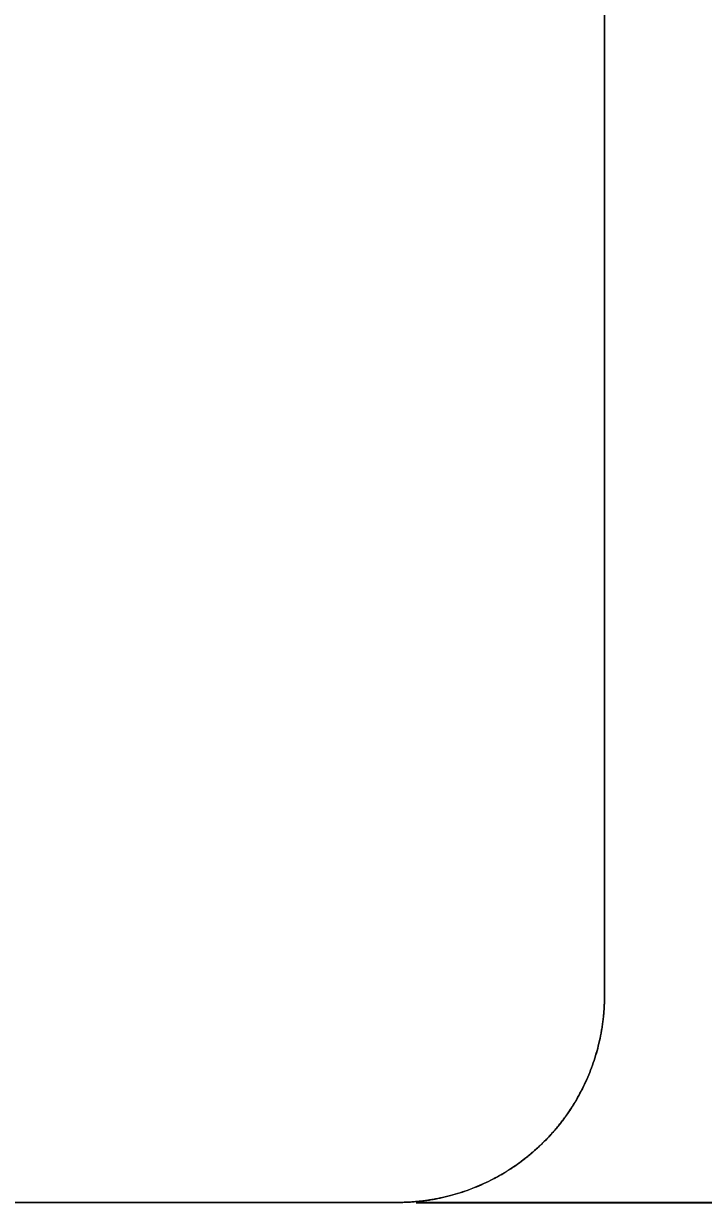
# Model space of a CAD drawing. Header units: millimetres. Extents: x 2915 to 5291, y 1031 to 4391.
# Drawn here: x 3857.41 to 3880.41, y 3499.56 to 3539.47 of the extents above; entities that cross this region are included whole.
import ezdxf

# ---------------------------------------------------------------- set-up
doc = ezdxf.new("R2010")
doc.units = ezdxf.units.MM
doc.styles.get("Standard").update_dxf_attribs({"font": 'arial.ttf'})
doc.dimstyles.new('ISO-25', dxfattribs={"dimtxt": 17, "dimasz": 17, "dimexe": 1.25, "dimexo": 0.625, "dimgap": 5, "dimtad": 1, "dimtih": 1, "dimtoh": 1, "dimdec": 1, "dimdsep": 46, "dimtxsty": 'Standard', "dimcen": 0, "dimclrd": 3, "dimclre": 3, "dimclrt": 4, "dimadec": 0, "dimazin": 0, "dimtfac": 1, "dimtdec": 1, "dimtmove": 0, "dimatfit": 3, "dimfxl": 1, "dimarcsym": 0})

# ---------------------------------------------------------------- blocks, each defined once
blk = doc.blocks.new('*D1')
at = {"color": 3, "lineweight": -2, "transparency": 16777216}
for p, q in [((3870.69, 3699.557), (3967.215, 3699.557)), ((3965.965, 3682.557), (3965.965, 3613.236)), ((3965.965, 3516.557), (3965.965, 3585.877)), ((3870.69, 3499.557), (3967.215, 3499.557))]:
    blk.add_line(p, q, dxfattribs=at)
at = {"color": 3, "transparency": 16777216}
for points in [[(3963.132, 3682.557), (3968.798, 3682.557), (3965.965, 3699.557)], [(3963.132, 3516.557), (3968.798, 3516.557), (3965.965, 3499.557)]]:
    blk.add_solid(points, dxfattribs=at)
at = {"layer": 'Defpoints', "color": 0, "transparency": 16777216}
for p in [(3870.065, 3699.557), (3870.065, 3499.557), (3965.965, 3499.557)]:
    blk.add_point(p, dxfattribs=at)
at = {"color": 4, "transparency": 16777216, "insert": (3965.965, 3599.557), "char_height": 17, "attachment_point": 5}
blk.add_mtext('{\\fGulim|b0|i0|c129|p50;□}200', dxfattribs=at)

msp = doc.modelspace()

# ---------------------------------------------------------------- linework, layer by layer
at = {"linetype": 'Continuous', "lineweight": 18}
for points, degree in [([(3877.065, 3692.557), (3877.065, 3506.557)], 1), ([(3877.065, 3506.557), (3877.065, 3692.557)], 1), ([(3877.065, 3506.557), (3877.065, 3506.328), (3877.043, 3505.87), (3876.942, 3505.189), (3876.775, 3504.521), (3876.543, 3503.874), (3876.249, 3503.252), (3875.895, 3502.661), (3875.485, 3502.109), (3875.023, 3501.599), (3874.513, 3501.137), (3873.961, 3500.727), (3873.37, 3500.373), (3872.748, 3500.079), (3872.101, 3499.847), (3871.433, 3499.68), (3870.753, 3499.579), (3870.294, 3499.557), (3870.065, 3499.557)], 3), ([(3870.065, 3499.557), (3684.065, 3499.557)], 1), ([(3684.065, 3499.557), (3870.065, 3499.557)], 1), ([(3870.065, 3499.557), (3684.065, 3499.557)], 1)]:
    msp.add_open_spline(points, degree=degree, dxfattribs=at)
for points in [[(3870.065, 3499.557), (3871.457, 3499.557), (3874.029, 3500.622), (3875.015, 3501.607), (3875.999, 3502.59), (3877.065, 3505.164), (3877.065, 3506.557)], [(3877.065, 3506.557), (3877.065, 3505.165), (3876, 3502.593), (3875.015, 3501.607), (3874.032, 3500.623), (3871.458, 3499.557), (3870.065, 3499.557)]]:
    msp.add_open_spline(points, degree=2, knots=[0, 0, 0, 0.25, 0.5, 0.5, 0.75, 1, 1, 1], dxfattribs=at)

# ---------------------------------------------------------------- dimensions: what is measured, and where the dimension line sits
at = {"color": 6}
dim = msp.add_linear_dim(base=(3965.965, 3499.557), p1=(3870.065, 3699.557), p2=(3870.065, 3499.557), angle=90, text='{\\fGulim|b0|i0|c129|p50;□}<>', dimstyle='ISO-25', override={"dimtad": 0}, dxfattribs=at)
dim.commit()
dim.dimension.update_dxf_attribs({"geometry": '*D1', "text_midpoint": (3965.965, 3599.557)})

doc.saveas('drawing.dxf')
